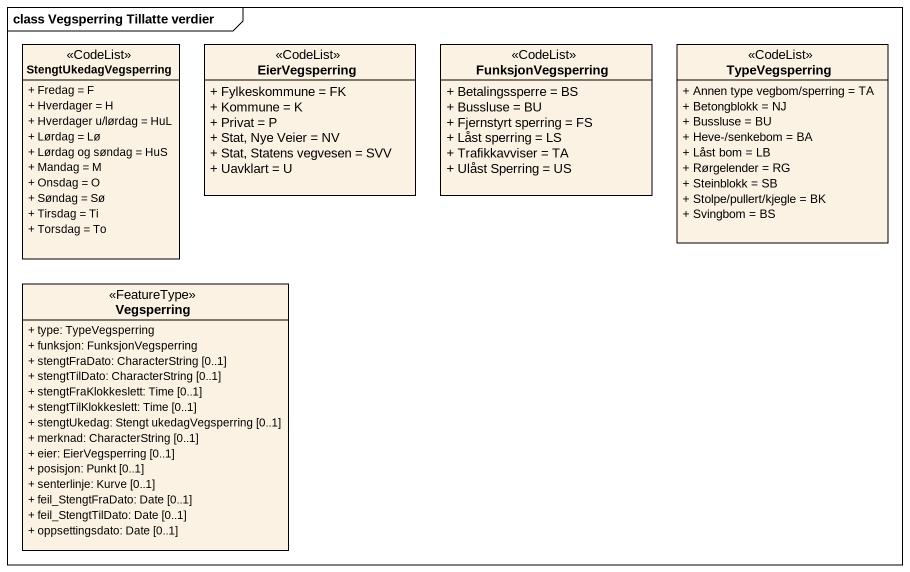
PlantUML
@startuml
mainframe class Vegsperring Tillatte verdier
hide circle
hide empty members
skinparam classAttributeIconSize 0
class StengtUkedagVegsperring <<CodeList>> {
  + Fredag = F
  + Hverdager = H
  + Hverdager u/lørdag = HuL
  + Lørdag = Lø
  + Lørdag og søndag = HuS
  + Mandag = M
  + Onsdag = O
  + Søndag = Sø
  + Tirsdag = Ti
  + Torsdag = To
}
class EierVegsperring <<CodeList>> {
  + Fylkeskommune = FK
  + Kommune = K
  + Privat = P
  + Stat, Nye Veier = NV
  + Stat, Statens vegvesen = SVV
  + Uavklart = U
}
class FunksjonVegsperring <<CodeList>> {
  + Betalingssperre = BS
  + Bussluse = BU
  + Fjernstyrt sperring = FS
  + Låst sperring = LS
  + Trafikkavviser = TA
  + Ulåst Sperring = US
}
class TypeVegsperring <<CodeList>> {
  + Annen type vegbom/sperring = TA
  + Betongblokk = NJ
  + Bussluse = BU
  + Heve-/senkebom = BA
  + Låst bom = LB
  + Rørgelender = RG
  + Steinblokk = SB
  + Stolpe/pullert/kjegle = BK
  + Svingbom = BS
}
class Vegsperring <<FeatureType>> {
  + type: TypeVegsperring
  + funksjon: FunksjonVegsperring
  + stengtFraDato: CharacterString [0..1]
  + stengtTilDato: CharacterString [0..1]
  + stengtFraKlokkeslett: Time [0..1]
  + stengtTilKlokkeslett: Time [0..1]
  + stengtUkedag: Stengt ukedagVegsperring [0..1]
  + merknad: CharacterString [0..1]
  + eier: EierVegsperring [0..1]
  + posisjon: Punkt [0..1]
  + senterlinje: Kurve [0..1]
  + feil_StengtFraDato: Date [0..1]
  + feil_StengtTilDato: Date [0..1]
  + oppsettingsdato: Date [0..1]
}
@enduml
